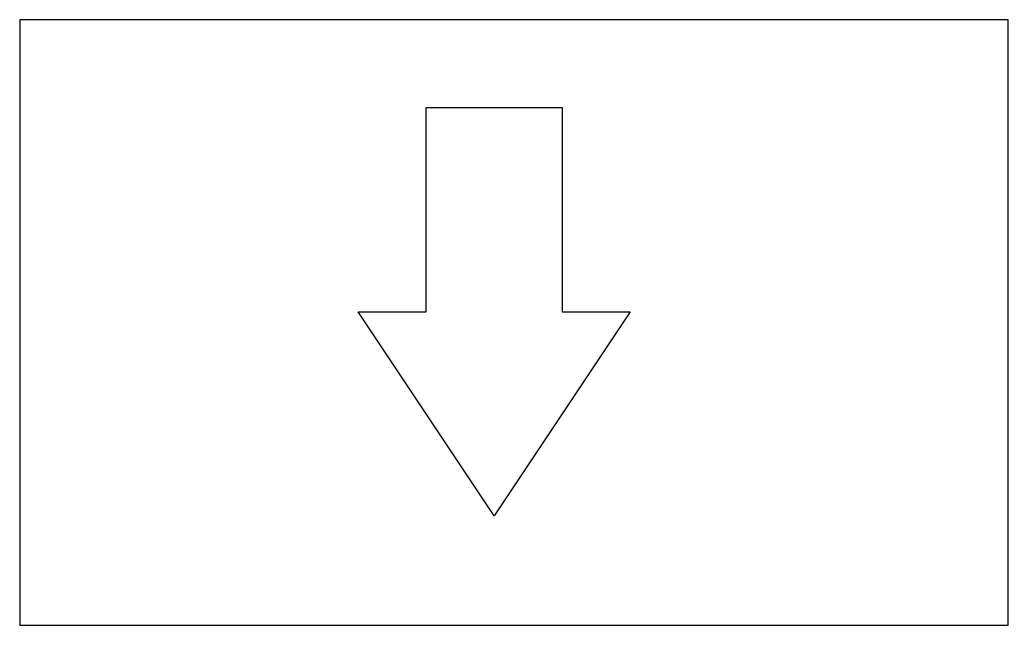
# Model space of a CAD drawing. Extents: x -727 to 727, y 0 to 890.
import ezdxf

# ---------------------------------------------------------------- set-up
doc = ezdxf.new("R2010")
doc.units = 0
doc.header["$MEASUREMENT"] = 0
doc.layers.get('0').update_dxf_attribs({"true_color": 0xffffff})

msp = doc.modelspace()

# ---------------------------------------------------------------- linework, layer by layer
at = {"linetype": 'Continuous'}
for p, q in [((726.660254, 889.641016), (-726.660254, 889.641016)), ((-726.660254, 889.641016), (-726.660254, -0.000001)), ((726.660254, 0), (726.660254, 889.641016)), ((-726.660254, 0), (726.660254, 0))]:
    msp.add_line(p, q, dxfattribs=at)
for p, q in [((-129.144967, 460.520821), (-129.144967, 760.520821)), ((-129.144967, 760.520821), (70.855033, 760.520821)), ((70.855033, 760.520821), (70.855033, 460.520821)), ((-29.144967, 160.520821), (-229.144967, 460.520821)), ((-229.144967, 460.520821), (-129.144967, 460.520821)), ((170.855033, 460.520821), (-29.144967, 160.520821)), ((70.855033, 460.520821), (170.855033, 460.520821))]:
    msp.add_line(p, q)

doc.saveas('drawing.dxf')
